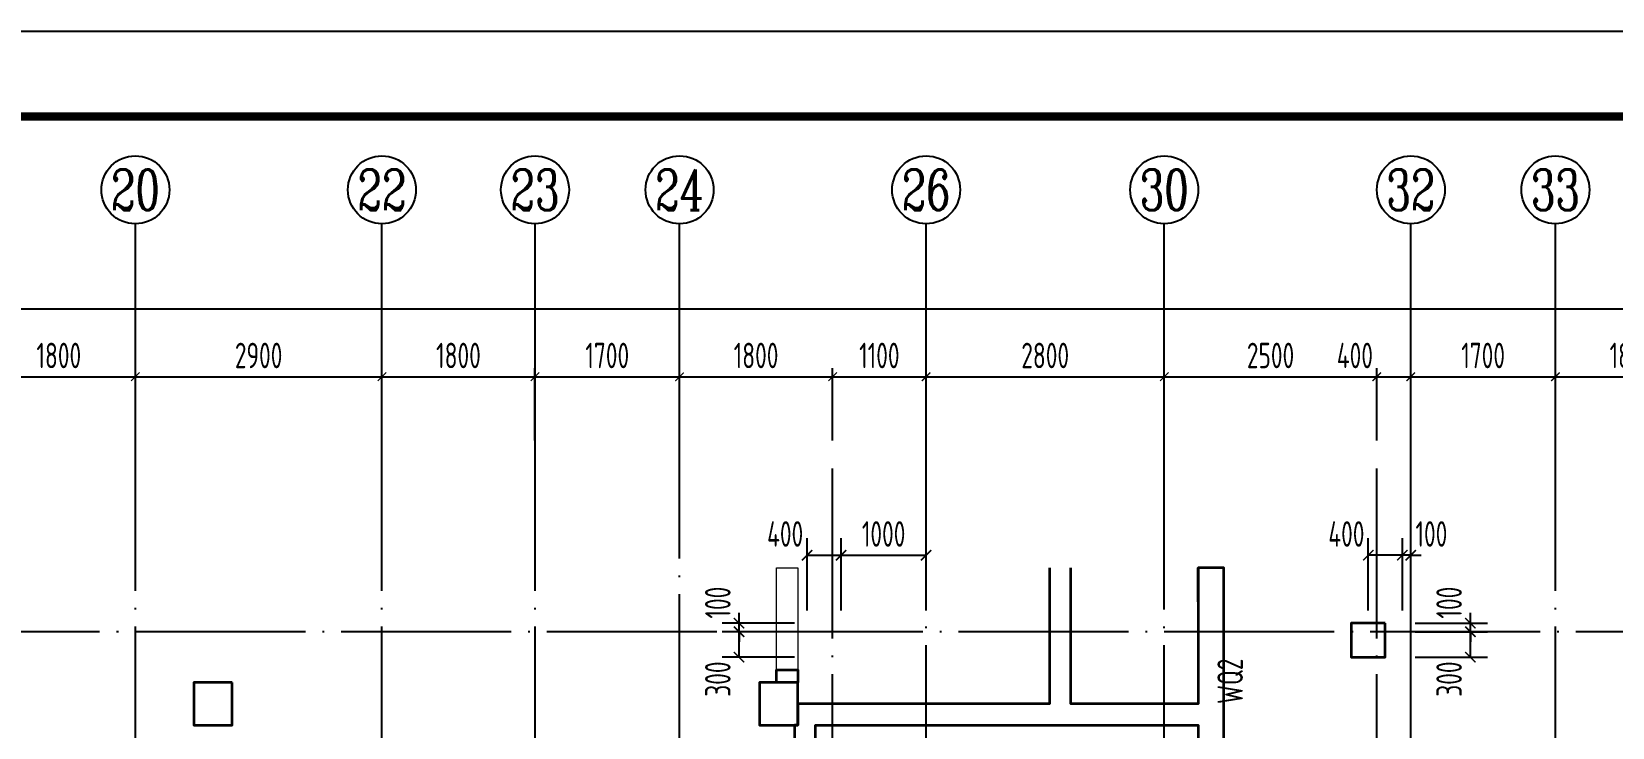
# Model space of a CAD drawing. Extents: x -655480 to 203344, y -294099 to 287156.
# Drawn here: x -283572 to -264982, y 217994 to 226182 of the extents above; entities that cross this region are included whole.
import ezdxf
from ezdxf.enums import TextEntityAlignment as Align

# ---------------------------------------------------------------- set-up
doc = ezdxf.new("R2010")
doc.units = 0
doc.header["$LTSCALE"] = 1000
doc.linetypes.add('DOTE', pattern=[2.42, 2, -0.2, 0.02, -0.2])
doc.layers.get('0').update_dxf_attribs({"linetype": 'CONTINUOUS'})
doc.layers.get('DEFPOINTS').update_dxf_attribs({"linetype": 'CONTINUOUS'})
for name, color, linetype in [('-TK', 7, 'CONTINUOUS'), ('A-AXIS', 1, 'CONTINUOUS'), ('A-DOTE', 10, 'DOTE'), ('AXIS_NUM', 7, 'CONTINUOUS'), ('COLU_DE_TEXT', 7, 'CONTINUOUS'), ('S-Q墙实线', 6, 'CONTINUOUS'), ('S-Q墙标注', 3, 'CONTINUOUS'), ('S-Y一般标注', 3, 'CONTINUOUS')]:
    doc.layers.add(name, color=color, linetype=linetype)
doc.layers.add('WINDOW', color=144, linetype='CONTINUOUS', lineweight=15)
doc.layers.add('底图$0$砼柱', color=2, linetype='CONTINUOUS', lineweight=35)
doc.styles.add('TSSD_Axis', font='complex.shx', dxfattribs={"width": 0.7, "bigfont": 'hztxt.shx'})
doc.styles.add('TSSD_DIMENSION', font='Tssdeng.shx', dxfattribs={"width": 0.7, "bigfont": 'tssdchn.shx'})
doc.styles.add('TSSD_REIN', font='tssdeng.shx', dxfattribs={"width": 0.7, "height": 300, "bigfont": 'tssdchn.shx'})
doc.styles.add('结构文字', font='zstxt.shx', dxfattribs={"width": 0.7, "bigfont": 'zshz.shx'})
doc.dimstyles.new('STRUCK', dxfattribs={"dimtxt": 400, "dimasz": 121, "dimexe": 200, "dimexo": 150, "dimgap": 115, "dimtad": 1, "dimdec": 0, "dimdsep": 46, "dimtxsty": '结构文字', "dimblk": 'ARCHTICK', "dimcen": 400, "dimclrd": 3, "dimclre": 3, "dimclrt": 7, "dimadec": 0, "dimazin": 0, "dimtfac": 1, "dimtdec": 0, "dimtix": 1, "dimtmove": 2, "dimatfit": 3, "dimldrblk": '_DIMX', "dimfxl": 1, "dimtolj": 1, "dimtzin": 0, "dimarcsym": 0})
doc.dimstyles.new('TSSD_100_100', dxfattribs={"dimtxt": 300, "dimasz": 100, "dimexe": 100, "dimexo": 250, "dimgap": 100, "dimtad": 1, "dimdec": 0, "dimzin": 0, "dimdsep": 46, "dimtxsty": 'TSSD_DIMENSION', "dimblk": 'ARCHTICK', "dimcen": 0, "dimdle": 100, "dimclrt": 7, "dimadec": 0, "dimazin": 0, "dimtfac": 1, "dimtdec": 0, "dimtix": 1, "dimtmove": 2, "dimatfit": 3, "dimldrblk": 'ARCHTICK', "dimfxl": 1, "dimtolj": 1, "dimtzin": 0, "dimarcsym": 0})

# ---------------------------------------------------------------- blocks, each defined once
blk = doc.blocks.new('_ArchTick')
at = {"color": 0, "linetype": 'ByBlock', "const_width": 0.15}
blk.add_lwpolyline([(-0.5, -0.5), (0.5, 0.5)], dxfattribs=at)
blk = doc.blocks.new('*D555')
at = {"layer": 'DEFPOINTS', "color": 0, "transparency": 16777216}
for p in [(-267452, 219220), (-266652, 219220), (-267452, 219120)]:
    blk.add_point(p, dxfattribs=at)
at = {"layer": 'S-Q墙标注', "color": 3, "lineweight": -2, "transparency": 16777216}
for p, q in [((-267302, 219220), (-266452, 219220)), ((-266652, 219220), (-266652, 219341)), ((-266652, 219120), (-266652, 219220)), ((-267302, 219120), (-266452, 219120)), ((-266652, 219120), (-266652, 218999))]:
    blk.add_line(p, q, dxfattribs=at)
at = {"layer": 'S-Q墙标注', "color": 3, "lineweight": -2, "transparency": 16777216, "xscale": 121, "yscale": 121, "zscale": 121}
for p, rotation in [((-266652, 219220), 270), ((-266652, 219120), 90)]:
    blk.add_blockref('_ArchTick', p, dxfattribs=dict(at, rotation=rotation))
at = {"layer": 'S-Q墙标注', "color": 7, "transparency": 16777216, "insert": (-266902, 219462), "char_height": 300, "attachment_point": 5, "rotation": 90, "style": 'TSSD_REIN'}
blk.add_mtext('\\A1;100', dxfattribs=at)
blk = doc.blocks.new('_DIMX')
blk.add_line((-150, 0), (150, 0))
at = {"const_width": 50}
blk.add_lwpolyline([(-70, -70), (70, 70)], dxfattribs=at)
blk = doc.blocks.new('*D556')
at = {"layer": 'DEFPOINTS', "color": 0, "transparency": 16777216}
for p in [(-267452, 219120), (-266652, 219120), (-267452, 218820)]:
    blk.add_point(p, dxfattribs=at)
at = {"layer": 'S-Q墙标注', "color": 3, "lineweight": -2, "transparency": 16777216}
for p, q in [((-267302, 219120), (-266452, 219120)), ((-266652, 218820), (-266652, 219120)), ((-267302, 218820), (-266452, 218820))]:
    blk.add_line(p, q, dxfattribs=at)
at = {"layer": 'S-Q墙标注', "color": 3, "lineweight": -2, "transparency": 16777216, "xscale": 121, "yscale": 121, "zscale": 121}
for p, rotation in [((-266652, 219120), 90), ((-266652, 218820), 270)]:
    blk.add_blockref('_ArchTick', p, dxfattribs=dict(at, rotation=rotation))
at = {"layer": 'S-Q墙标注', "color": 7, "transparency": 16777216, "insert": (-266902, 218562), "char_height": 300, "attachment_point": 5, "rotation": 90, "style": 'TSSD_REIN'}
blk.add_mtext('\\A1;300', dxfattribs=at)
blk = doc.blocks.new('*D560')
at = {"layer": 'DEFPOINTS', "color": 0, "transparency": 16777216}
for p in [(-267852, 220020), (-267852, 219220), (-267452, 219220)]:
    blk.add_point(p, dxfattribs=at)
at = {"layer": 'S-Q墙标注', "color": 3, "lineweight": -2, "transparency": 16777216}
for p, q in [((-267852, 219370), (-267852, 220220)), ((-267452, 219370), (-267452, 220220)), ((-267452, 220020), (-267852, 220020))]:
    blk.add_line(p, q, dxfattribs=at)
at = {"layer": 'S-Q墙标注', "color": 3, "lineweight": -2, "transparency": 16777216, "xscale": 121, "yscale": 121, "zscale": 121, "rotation": 180}
blk.add_blockref('_ArchTick', (-267852, 220020), dxfattribs=at)
at = {"layer": 'S-Q墙标注', "color": 3, "lineweight": -2, "transparency": 16777216, "xscale": 121, "yscale": 121, "zscale": 121}
blk.add_blockref('_ArchTick', (-267452, 220020), dxfattribs=at)
at = {"layer": 'S-Q墙标注', "color": 7, "transparency": 16777216, "insert": (-268110, 220270), "char_height": 300, "attachment_point": 5, "style": 'TSSD_REIN'}
blk.add_mtext('\\A1;400', dxfattribs=at)
blk = doc.blocks.new('*D561')
at = {"layer": 'DEFPOINTS', "color": 0, "transparency": 16777216}
for p in [(-267452, 220020), (-267452, 219220), (-267352, 219220)]:
    blk.add_point(p, dxfattribs=at)
at = {"layer": 'S-Q墙标注', "color": 3, "lineweight": -2, "transparency": 16777216}
for p, q in [((-267452, 219370), (-267452, 220220)), ((-267352, 219370), (-267352, 220220)), ((-267452, 220020), (-267573, 220020)), ((-267352, 220020), (-267452, 220020)), ((-267352, 220020), (-267231, 220020))]:
    blk.add_line(p, q, dxfattribs=at)
at = {"layer": 'S-Q墙标注', "color": 3, "lineweight": -2, "transparency": 16777216, "xscale": 121, "yscale": 121, "zscale": 121}
blk.add_blockref('_ArchTick', (-267452, 220020), dxfattribs=at)
at = {"layer": 'S-Q墙标注', "color": 3, "lineweight": -2, "transparency": 16777216, "xscale": 121, "yscale": 121, "zscale": 121, "rotation": 180}
blk.add_blockref('_ArchTick', (-267352, 220020), dxfattribs=at)
at = {"layer": 'S-Q墙标注', "color": 7, "transparency": 16777216, "insert": (-267110, 220270), "char_height": 300, "attachment_point": 5, "style": 'TSSD_REIN'}
blk.add_mtext('\\A1;100', dxfattribs=at)
blk = doc.blocks.new('*D563')
at = {"layer": 'DEFPOINTS', "color": 0, "transparency": 16777216}
for p in [(-275252, 219220), (-274452, 219220), (-274452, 219120)]:
    blk.add_point(p, dxfattribs=at)
at = {"layer": 'S-Q墙标注', "color": 3, "lineweight": -2, "transparency": 16777216}
for p, q in [((-274602, 219220), (-275452, 219220)), ((-275252, 219220), (-275252, 219341)), ((-275252, 219120), (-275252, 219220)), ((-274602, 219120), (-275452, 219120)), ((-275252, 219120), (-275252, 218999))]:
    blk.add_line(p, q, dxfattribs=at)
at = {"layer": 'S-Q墙标注', "color": 3, "lineweight": -2, "transparency": 16777216, "xscale": 121, "yscale": 121, "zscale": 121}
for p, rotation in [((-275252, 219220), 270), ((-275252, 219120), 90)]:
    blk.add_blockref('_ArchTick', p, dxfattribs=dict(at, rotation=rotation))
at = {"layer": 'S-Q墙标注', "color": 7, "transparency": 16777216, "insert": (-275502, 219462), "char_height": 300, "attachment_point": 5, "rotation": 90, "style": 'TSSD_REIN'}
blk.add_mtext('\\A1;100', dxfattribs=at)
blk = doc.blocks.new('*D564')
at = {"layer": 'DEFPOINTS', "color": 0, "transparency": 16777216}
for p in [(-275252, 219120), (-274452, 219120), (-274452, 218820)]:
    blk.add_point(p, dxfattribs=at)
at = {"layer": 'S-Q墙标注', "color": 3, "lineweight": -2, "transparency": 16777216}
for p, q in [((-274602, 219120), (-275452, 219120)), ((-275252, 218820), (-275252, 219120)), ((-274602, 218820), (-275452, 218820))]:
    blk.add_line(p, q, dxfattribs=at)
at = {"layer": 'S-Q墙标注', "color": 3, "lineweight": -2, "transparency": 16777216, "xscale": 121, "yscale": 121, "zscale": 121}
for p, rotation in [((-275252, 219120), 90), ((-275252, 218820), 270)]:
    blk.add_blockref('_ArchTick', p, dxfattribs=dict(at, rotation=rotation))
at = {"layer": 'S-Q墙标注', "color": 7, "transparency": 16777216, "insert": (-275502, 218562), "char_height": 300, "attachment_point": 5, "rotation": 90, "style": 'TSSD_REIN'}
blk.add_mtext('\\A1;300', dxfattribs=at)
blk = doc.blocks.new('*D567')
at = {"layer": 'DEFPOINTS', "color": 0, "transparency": 16777216}
for p in [(-274052, 220020), (-274452, 219220), (-274052, 219220)]:
    blk.add_point(p, dxfattribs=at)
at = {"layer": 'S-Q墙标注', "color": 3, "lineweight": -2, "transparency": 16777216}
for p, q in [((-274452, 219370), (-274452, 220220)), ((-274052, 219370), (-274052, 220220)), ((-274452, 220020), (-274052, 220020))]:
    blk.add_line(p, q, dxfattribs=at)
at = {"layer": 'S-Q墙标注', "color": 3, "lineweight": -2, "transparency": 16777216, "xscale": 121, "yscale": 121, "zscale": 121, "rotation": 180}
blk.add_blockref('_ArchTick', (-274452, 220020), dxfattribs=at)
at = {"layer": 'S-Q墙标注', "color": 3, "lineweight": -2, "transparency": 16777216, "xscale": 121, "yscale": 121, "zscale": 121}
blk.add_blockref('_ArchTick', (-274052, 220020), dxfattribs=at)
at = {"layer": 'S-Q墙标注', "color": 7, "transparency": 16777216, "insert": (-274710, 220270), "char_height": 300, "attachment_point": 5, "style": 'TSSD_REIN'}
blk.add_mtext('\\A1;400', dxfattribs=at)
blk = doc.blocks.new('*D569')
at = {"layer": 'DEFPOINTS', "color": 0, "transparency": 16777216}
for p in [(-273052, 220020), (-274052, 219220), (-273052, 219220)]:
    blk.add_point(p, dxfattribs=at)
at = {"layer": 'S-Q墙标注', "color": 3, "lineweight": -2, "transparency": 16777216}
for p, q in [((-274052, 219370), (-274052, 220220)), ((-273052, 219370), (-273052, 220220)), ((-274052, 220020), (-273052, 220020))]:
    blk.add_line(p, q, dxfattribs=at)
at = {"layer": 'S-Q墙标注', "color": 3, "lineweight": -2, "transparency": 16777216, "xscale": 121, "yscale": 121, "zscale": 121, "rotation": 180}
blk.add_blockref('_ArchTick', (-274052, 220020), dxfattribs=at)
at = {"layer": 'S-Q墙标注', "color": 3, "lineweight": -2, "transparency": 16777216, "xscale": 121, "yscale": 121, "zscale": 121}
blk.add_blockref('_ArchTick', (-273052, 220020), dxfattribs=at)
at = {"layer": 'S-Q墙标注', "color": 7, "transparency": 16777216, "insert": (-273552, 220270), "char_height": 300, "attachment_point": 5, "style": 'TSSD_REIN'}
blk.add_mtext('\\A1;1000', dxfattribs=at)
blk = doc.blocks.new('A1')
blk.add_lwpolyline([(0, 59400), (0, 0), (84100, 0), (84100, 59400)], close=True)
at = {"const_width": 100}
blk.add_lwpolyline([(2500, 58400), (2500, 1000), (83100, 1000), (83100, 58400)], close=True, dxfattribs=at)
blk = doc.blocks.new('ts_axno')
at = {"color": 0, "linetype": 'ByBlock', "lineweight": -2}
blk.add_circle((0, 0), 0.5, dxfattribs=at)
at = {"color": 0, "linetype": 'ByBlock', "lineweight": -2, "style": 'TSSD_Axis', "width": 0.7}
blk.add_attdef('A', text='', height=0.6, dxfattribs=at).set_placement((0, 0), align=Align.MIDDLE_CENTER)
blk = doc.blocks.new('*D854')
at = {"layer": 'DEFPOINTS', "color": 0, "transparency": 16777216}
for p in [(-277558, 220643), (-279358, 219643), (-277558, 219643)]:
    blk.add_point(p, dxfattribs=at)
at = {"layer": 'S-Y一般标注', "color": 0, "lineweight": -2, "transparency": 16777216}
for p, q in [((-279358, 219893), (-279358, 220743)), ((-277558, 219893), (-277558, 220743)), ((-279458, 220643), (-277458, 220643))]:
    blk.add_line(p, q, dxfattribs=at)
at = {"layer": 'S-Y一般标注', "color": 0, "lineweight": -2, "transparency": 16777216, "xscale": 100, "yscale": 100, "zscale": 100, "rotation": 180}
blk.add_blockref('_ArchTick', (-279358, 220643), dxfattribs=at)
at = {"layer": 'S-Y一般标注', "color": 0, "lineweight": -2, "transparency": 16777216, "xscale": 100, "yscale": 100, "zscale": 100}
blk.add_blockref('_ArchTick', (-277558, 220643), dxfattribs=at)
at = {"layer": 'S-Y一般标注', "color": 7, "transparency": 16777216, "insert": (-278458, 220893), "char_height": 300, "attachment_point": 5, "style": 'TSSD_DIMENSION'}
blk.add_mtext('\\A1;1800', dxfattribs=at)
blk = doc.blocks.new('*D855')
at = {"layer": 'DEFPOINTS', "color": 0, "transparency": 16777216}
for p in [(-274658, 220643), (-277558, 219643), (-274658, 219643)]:
    blk.add_point(p, dxfattribs=at)
at = {"layer": 'S-Y一般标注', "color": 0, "lineweight": -2, "transparency": 16777216}
for p, q in [((-277558, 219893), (-277558, 220743)), ((-274658, 219893), (-274658, 220743)), ((-277658, 220643), (-274558, 220643))]:
    blk.add_line(p, q, dxfattribs=at)
at = {"layer": 'S-Y一般标注', "color": 0, "lineweight": -2, "transparency": 16777216, "xscale": 100, "yscale": 100, "zscale": 100, "rotation": 180}
blk.add_blockref('_ArchTick', (-277558, 220643), dxfattribs=at)
at = {"layer": 'S-Y一般标注', "color": 0, "lineweight": -2, "transparency": 16777216, "xscale": 100, "yscale": 100, "zscale": 100}
blk.add_blockref('_ArchTick', (-274658, 220643), dxfattribs=at)
at = {"layer": 'S-Y一般标注', "color": 7, "transparency": 16777216, "insert": (-276108, 220893), "char_height": 300, "attachment_point": 5, "style": 'TSSD_DIMENSION'}
blk.add_mtext('\\A1;2900', dxfattribs=at)
blk = doc.blocks.new('*D856')
at = {"layer": 'DEFPOINTS', "color": 0, "transparency": 16777216}
for p in [(-272858, 220643), (-274658, 219643), (-272858, 219643)]:
    blk.add_point(p, dxfattribs=at)
at = {"layer": 'S-Y一般标注', "color": 0, "lineweight": -2, "transparency": 16777216}
for p, q in [((-274658, 219893), (-274658, 220743)), ((-272858, 219893), (-272858, 220743)), ((-274758, 220643), (-272758, 220643))]:
    blk.add_line(p, q, dxfattribs=at)
at = {"layer": 'S-Y一般标注', "color": 0, "lineweight": -2, "transparency": 16777216, "xscale": 100, "yscale": 100, "zscale": 100, "rotation": 180}
blk.add_blockref('_ArchTick', (-274658, 220643), dxfattribs=at)
at = {"layer": 'S-Y一般标注', "color": 0, "lineweight": -2, "transparency": 16777216, "xscale": 100, "yscale": 100, "zscale": 100}
blk.add_blockref('_ArchTick', (-272858, 220643), dxfattribs=at)
at = {"layer": 'S-Y一般标注', "color": 7, "transparency": 16777216, "insert": (-273758, 220893), "char_height": 300, "attachment_point": 5, "style": 'TSSD_DIMENSION'}
blk.add_mtext('\\A1;1800', dxfattribs=at)
blk = doc.blocks.new('*D857')
at = {"layer": 'DEFPOINTS', "color": 0, "transparency": 16777216}
for p in [(-271158, 220643), (-272858, 219643), (-271158, 219643)]:
    blk.add_point(p, dxfattribs=at)
at = {"layer": 'S-Y一般标注', "color": 0, "lineweight": -2, "transparency": 16777216}
for p, q in [((-272858, 219893), (-272858, 220743)), ((-271158, 219893), (-271158, 220743)), ((-272958, 220643), (-271058, 220643))]:
    blk.add_line(p, q, dxfattribs=at)
at = {"layer": 'S-Y一般标注', "color": 0, "lineweight": -2, "transparency": 16777216, "xscale": 100, "yscale": 100, "zscale": 100, "rotation": 180}
blk.add_blockref('_ArchTick', (-272858, 220643), dxfattribs=at)
at = {"layer": 'S-Y一般标注', "color": 0, "lineweight": -2, "transparency": 16777216, "xscale": 100, "yscale": 100, "zscale": 100}
blk.add_blockref('_ArchTick', (-271158, 220643), dxfattribs=at)
at = {"layer": 'S-Y一般标注', "color": 7, "transparency": 16777216, "insert": (-272008, 220893), "char_height": 300, "attachment_point": 5, "style": 'TSSD_DIMENSION'}
blk.add_mtext('\\A1;1700', dxfattribs=at)
blk = doc.blocks.new('*D858')
at = {"layer": 'DEFPOINTS', "color": 0, "transparency": 16777216}
for p in [(-268258, 220643), (-269358, 219643), (-268258, 219643)]:
    blk.add_point(p, dxfattribs=at)
at = {"layer": 'S-Y一般标注', "color": 0, "lineweight": -2, "transparency": 16777216}
for p, q in [((-269358, 219893), (-269358, 220743)), ((-268258, 219893), (-268258, 220743)), ((-269458, 220643), (-268158, 220643))]:
    blk.add_line(p, q, dxfattribs=at)
at = {"layer": 'S-Y一般标注', "color": 0, "lineweight": -2, "transparency": 16777216, "xscale": 100, "yscale": 100, "zscale": 100, "rotation": 180}
blk.add_blockref('_ArchTick', (-269358, 220643), dxfattribs=at)
at = {"layer": 'S-Y一般标注', "color": 0, "lineweight": -2, "transparency": 16777216, "xscale": 100, "yscale": 100, "zscale": 100}
blk.add_blockref('_ArchTick', (-268258, 220643), dxfattribs=at)
at = {"layer": 'S-Y一般标注', "color": 7, "transparency": 16777216, "insert": (-268808, 220893), "char_height": 300, "attachment_point": 5, "style": 'TSSD_DIMENSION'}
blk.add_mtext('\\A1;1100', dxfattribs=at)
blk = doc.blocks.new('*D859')
at = {"layer": 'DEFPOINTS', "color": 0, "transparency": 16777216}
for p in [(-265458, 220643), (-268258, 219643), (-265458, 219643)]:
    blk.add_point(p, dxfattribs=at)
at = {"layer": 'S-Y一般标注', "color": 0, "lineweight": -2, "transparency": 16777216}
for p, q in [((-268258, 219893), (-268258, 220743)), ((-265458, 219893), (-265458, 220743)), ((-268358, 220643), (-265358, 220643))]:
    blk.add_line(p, q, dxfattribs=at)
at = {"layer": 'S-Y一般标注', "color": 0, "lineweight": -2, "transparency": 16777216, "xscale": 100, "yscale": 100, "zscale": 100, "rotation": 180}
blk.add_blockref('_ArchTick', (-268258, 220643), dxfattribs=at)
at = {"layer": 'S-Y一般标注', "color": 0, "lineweight": -2, "transparency": 16777216, "xscale": 100, "yscale": 100, "zscale": 100}
blk.add_blockref('_ArchTick', (-265458, 220643), dxfattribs=at)
at = {"layer": 'S-Y一般标注', "color": 7, "transparency": 16777216, "insert": (-266858, 220893), "char_height": 300, "attachment_point": 5, "style": 'TSSD_DIMENSION'}
blk.add_mtext('\\A1;2800', dxfattribs=at)
blk = doc.blocks.new('*D860')
at = {"layer": 'DEFPOINTS', "color": 0, "transparency": 16777216}
for p in [(-262558, 220643), (-262958, 219643), (-262558, 219643)]:
    blk.add_point(p, dxfattribs=at)
at = {"layer": 'S-Y一般标注', "color": 0, "lineweight": -2, "transparency": 16777216}
for p, q in [((-262958, 219893), (-262958, 220743)), ((-262558, 219893), (-262558, 220743)), ((-263058, 220643), (-262458, 220643))]:
    blk.add_line(p, q, dxfattribs=at)
at = {"layer": 'S-Y一般标注', "color": 0, "lineweight": -2, "transparency": 16777216, "xscale": 100, "yscale": 100, "zscale": 100, "rotation": 180}
blk.add_blockref('_ArchTick', (-262958, 220643), dxfattribs=at)
at = {"layer": 'S-Y一般标注', "color": 0, "lineweight": -2, "transparency": 16777216, "xscale": 100, "yscale": 100, "zscale": 100}
blk.add_blockref('_ArchTick', (-262558, 220643), dxfattribs=at)
at = {"layer": 'S-Y一般标注', "color": 7, "transparency": 16777216, "insert": (-263216, 220893), "char_height": 300, "attachment_point": 5, "style": 'TSSD_DIMENSION'}
blk.add_mtext('\\A1;400', dxfattribs=at)
blk = doc.blocks.new('*D861')
at = {"layer": 'DEFPOINTS', "color": 0, "transparency": 16777216}
for p in [(-260858, 220643), (-262558, 219643), (-260858, 219643)]:
    blk.add_point(p, dxfattribs=at)
at = {"layer": 'S-Y一般标注', "color": 0, "lineweight": -2, "transparency": 16777216}
for p, q in [((-262558, 219893), (-262558, 220743)), ((-260858, 219893), (-260858, 220743)), ((-262658, 220643), (-260758, 220643))]:
    blk.add_line(p, q, dxfattribs=at)
at = {"layer": 'S-Y一般标注', "color": 0, "lineweight": -2, "transparency": 16777216, "xscale": 100, "yscale": 100, "zscale": 100, "rotation": 180}
blk.add_blockref('_ArchTick', (-262558, 220643), dxfattribs=at)
at = {"layer": 'S-Y一般标注', "color": 0, "lineweight": -2, "transparency": 16777216, "xscale": 100, "yscale": 100, "zscale": 100}
blk.add_blockref('_ArchTick', (-260858, 220643), dxfattribs=at)
at = {"layer": 'S-Y一般标注', "color": 7, "transparency": 16777216, "insert": (-261708, 220893), "char_height": 300, "attachment_point": 5, "style": 'TSSD_DIMENSION'}
blk.add_mtext('\\A1;1700', dxfattribs=at)
blk = doc.blocks.new('*D862')
at = {"layer": 'DEFPOINTS', "color": 0, "transparency": 16777216}
for p in [(-259058, 220643), (-260858, 219643), (-259058, 219643)]:
    blk.add_point(p, dxfattribs=at)
at = {"layer": 'S-Y一般标注', "color": 0, "lineweight": -2, "transparency": 16777216}
for p, q in [((-260858, 219893), (-260858, 220743)), ((-259058, 219893), (-259058, 220743)), ((-260958, 220643), (-258958, 220643))]:
    blk.add_line(p, q, dxfattribs=at)
at = {"layer": 'S-Y一般标注', "color": 0, "lineweight": -2, "transparency": 16777216, "xscale": 100, "yscale": 100, "zscale": 100, "rotation": 180}
blk.add_blockref('_ArchTick', (-260858, 220643), dxfattribs=at)
at = {"layer": 'S-Y一般标注', "color": 0, "lineweight": -2, "transparency": 16777216, "xscale": 100, "yscale": 100, "zscale": 100}
blk.add_blockref('_ArchTick', (-259058, 220643), dxfattribs=at)
at = {"layer": 'S-Y一般标注', "color": 7, "transparency": 16777216, "insert": (-259958, 220893), "char_height": 300, "attachment_point": 5, "style": 'TSSD_DIMENSION'}
blk.add_mtext('\\A1;1800', dxfattribs=at)
blk = doc.blocks.new('*D865')
at = {"layer": 'DEFPOINTS', "color": 0, "transparency": 16777216}
for p in [(-254358, 221443), (-304358, 219643), (-254358, 219643)]:
    blk.add_point(p, dxfattribs=at)
at = {"layer": 'S-Y一般标注', "color": 0, "lineweight": -2, "transparency": 16777216}
for p, q in [((-304458, 221443), (-254258, 221443)), ((-304358, 219893), (-304358, 221543)), ((-254358, 219893), (-254358, 221543))]:
    blk.add_line(p, q, dxfattribs=at)
at = {"layer": 'S-Y一般标注', "color": 0, "lineweight": -2, "transparency": 16777216, "xscale": 100, "yscale": 100, "zscale": 100, "rotation": 180}
blk.add_blockref('_ArchTick', (-304358, 221443), dxfattribs=at)
at = {"layer": 'S-Y一般标注', "color": 0, "lineweight": -2, "transparency": 16777216, "xscale": 100, "yscale": 100, "zscale": 100}
blk.add_blockref('_ArchTick', (-254358, 221443), dxfattribs=at)
at = {"layer": 'S-Y一般标注', "color": 7, "transparency": 16777216, "insert": (-279358, 221693), "char_height": 300, "attachment_point": 5, "style": 'TSSD_DIMENSION'}
blk.add_mtext('\\A1;50000', dxfattribs=at)
blk = doc.blocks.new('*D806')
at = {"layer": 'DEFPOINTS', "color": 0, "transparency": 16777216}
for p in [(-269358, 220643), (-271158, 219643), (-269358, 219643)]:
    blk.add_point(p, dxfattribs=at)
at = {"layer": 'S-Y一般标注', "color": 0, "lineweight": -2, "transparency": 16777216}
for p, q in [((-271158, 219893), (-271158, 220743)), ((-269358, 219893), (-269358, 220743)), ((-271258, 220643), (-269258, 220643))]:
    blk.add_line(p, q, dxfattribs=at)
at = {"layer": 'S-Y一般标注', "color": 0, "lineweight": -2, "transparency": 16777216, "xscale": 100, "yscale": 100, "zscale": 100, "rotation": 180}
blk.add_blockref('_ArchTick', (-271158, 220643), dxfattribs=at)
at = {"layer": 'S-Y一般标注', "color": 0, "lineweight": -2, "transparency": 16777216, "xscale": 100, "yscale": 100, "zscale": 100}
blk.add_blockref('_ArchTick', (-269358, 220643), dxfattribs=at)
at = {"layer": 'S-Y一般标注', "color": 7, "transparency": 16777216, "insert": (-270258, 220893), "char_height": 300, "attachment_point": 5, "style": 'TSSD_DIMENSION'}
blk.add_mtext('\\A1;1800', dxfattribs=at)
blk = doc.blocks.new('*D807')
at = {"layer": 'DEFPOINTS', "color": 0, "transparency": 16777216}
for p in [(-262958, 220643), (-265458, 219643), (-262958, 219643)]:
    blk.add_point(p, dxfattribs=at)
at = {"layer": 'S-Y一般标注', "color": 0, "lineweight": -2, "transparency": 16777216}
for p, q in [((-265458, 219893), (-265458, 220743)), ((-262958, 219893), (-262958, 220743)), ((-265558, 220643), (-262858, 220643))]:
    blk.add_line(p, q, dxfattribs=at)
at = {"layer": 'S-Y一般标注', "color": 0, "lineweight": -2, "transparency": 16777216, "xscale": 100, "yscale": 100, "zscale": 100, "rotation": 180}
blk.add_blockref('_ArchTick', (-265458, 220643), dxfattribs=at)
at = {"layer": 'S-Y一般标注', "color": 0, "lineweight": -2, "transparency": 16777216, "xscale": 100, "yscale": 100, "zscale": 100}
blk.add_blockref('_ArchTick', (-262958, 220643), dxfattribs=at)
at = {"layer": 'S-Y一般标注', "color": 7, "transparency": 16777216, "insert": (-264208, 220893), "char_height": 300, "attachment_point": 5, "style": 'TSSD_DIMENSION'}
blk.add_mtext('\\A1;2500', dxfattribs=at)
blk = doc.blocks.new('20210827.04200827')
at = {"layer": 'A-AXIS'}
for p, q in [((33400, 23100), (33400, 25900)), ((36300, 23100), (36300, 25900)), ((38100, 23100), (38100, 25900)), ((39800, 23100), (39800, 25900)), ((42700, 23100), (42700, 25900)), ((45500, 23100), (45500, 25900)), ((48400, 23100), (48400, 25900)), ((50100, 23100), (50100, 25900))]:
    blk.add_line(p, q, dxfattribs=at)
at = {"layer": 'A-DOTE'}
for p, q in [((33400, 11900), (33400, 23100)), ((36300, 11900), (36300, 23100)), ((38100, 11900), (38100, 23100)), ((39800, 14700), (39800, 23100)), ((41600, 18600), (41600, 23100)), ((42700, 14100.3), (42700, 23100)), ((45500, 14100.3), (45500, 23100)), ((48000, 18600), (48000, 23100)), ((48400, 14700), (48400, 23100)), ((50100, 11900), (50100, 23100)), ((59600, 21100), (3600, 21100))]:
    blk.add_line(p, q, dxfattribs=at)
at = {"layer": 'A-AXIS'}
ref = blk.add_blockref('ts_axno', (33400, 26300), dxfattribs=dict(at, xscale=800, yscale=800, zscale=800))
ref.add_attrib('13', '20', dxfattribs={"layer": 'AXIS_NUM', "height": 480, "style": 'TSSD_Axis', "width": 0.7}).set_placement((33400, 26300), align=Align.MIDDLE_CENTER)
ref = blk.add_blockref('ts_axno', (36300, 26300), dxfattribs=dict(at, xscale=800, yscale=800, zscale=800))
ref.add_attrib('14', '22', dxfattribs={"layer": 'AXIS_NUM', "height": 480, "style": 'TSSD_Axis', "width": 0.7}).set_placement((36300, 26300), align=Align.MIDDLE_CENTER)
ref = blk.add_blockref('ts_axno', (38100, 26300), dxfattribs=dict(at, xscale=800, yscale=800, zscale=800))
ref.add_attrib('15', '23', dxfattribs={"layer": 'AXIS_NUM', "height": 480, "style": 'TSSD_Axis', "width": 0.7}).set_placement((38100, 26300), align=Align.MIDDLE_CENTER)
ref = blk.add_blockref('ts_axno', (39800, 26300), dxfattribs=dict(at, xscale=800, yscale=800, zscale=800))
ref.add_attrib('16', '24', dxfattribs={"layer": 'AXIS_NUM', "height": 480, "style": 'TSSD_Axis', "width": 0.7}).set_placement((39800, 26300), align=Align.MIDDLE_CENTER)
ref = blk.add_blockref('ts_axno', (42700, 26300), dxfattribs=dict(at, xscale=800, yscale=800, zscale=800))
ref.add_attrib('17', '26', dxfattribs={"layer": 'AXIS_NUM', "height": 480, "style": 'TSSD_Axis', "width": 0.7}).set_placement((42700, 26300), align=Align.MIDDLE_CENTER)
ref = blk.add_blockref('ts_axno', (45500, 26300), dxfattribs=dict(at, xscale=800, yscale=800, zscale=800))
ref.add_attrib('18', '30', dxfattribs={"layer": 'AXIS_NUM', "height": 480, "style": 'TSSD_Axis', "width": 0.7}).set_placement((45500, 26300), align=Align.MIDDLE_CENTER)
ref = blk.add_blockref('ts_axno', (48400, 26300), dxfattribs=dict(at, xscale=800, yscale=800, zscale=800))
ref.add_attrib('19', '32', dxfattribs={"layer": 'AXIS_NUM', "height": 480, "style": 'TSSD_Axis', "width": 0.7}).set_placement((48400, 26300), align=Align.MIDDLE_CENTER)
ref = blk.add_blockref('ts_axno', (50100, 26300), dxfattribs=dict(at, xscale=800, yscale=800, zscale=800))
ref.add_attrib('20', '33', dxfattribs={"layer": 'AXIS_NUM', "height": 480, "style": 'TSSD_Axis', "width": 0.7}).set_placement((50100, 26300), align=Align.MIDDLE_CENTER)
at = {"layer": 'S-Y一般标注'}
for base, p1, p2, picture, middle in [((56600, 24900), (6600, 23100), (56600, 23100), '*D865', (31600, 25150)), ((33400, 24100), (31600, 23100), (33400, 23100), '*D854', (32500, 24350)), ((36300, 24100), (33400, 23100), (36300, 23100), '*D855', (34850, 24350)), ((38100, 24100), (36300, 23100), (38100, 23100), '*D856', (37200, 24350)), ((39800, 24100), (38100, 23100), (39800, 23100), '*D857', (38950, 24350)), ((41600, 24100), (39800, 23100), (41600, 23100), '*D806', (40700, 24350)), ((42700, 24100), (41600, 23100), (42700, 23100), '*D858', (42150, 24350)), ((45500, 24100), (42700, 23100), (45500, 23100), '*D859', (44100, 24350)), ((48000, 24100), (45500, 23100), (48000, 23100), '*D807', (46750, 24350)), ((50100, 24100), (48400, 23100), (50100, 23100), '*D861', (49250, 24350)), ((51900, 24100), (50100, 23100), (51900, 23100), '*D862', (51000, 24350))]:
    dim = blk.add_linear_dim(base=base, p1=p1, p2=p2, dimstyle='TSSD_100_100', dxfattribs=at)
    dim.commit()
    dim.dimension.update_dxf_attribs({"geometry": picture, "text_midpoint": middle, "insert": (310957.9, -196542.6)})
dim = blk.add_linear_dim(base=(48400, 24100), p1=(48000, 23100), p2=(48400, 23100), dimstyle='TSSD_100_100', dxfattribs=at)
dim.commit()
dim.dimension.update_dxf_attribs({"geometry": '*D860', "text_midpoint": (47741.9, 24350), "dimtype": 128, "insert": (310957.9, -196542.6)})

msp = doc.modelspace()

# ---------------------------------------------------------------- linework, layer by layer
at = {"layer": 'S-Q墙实线', "lineweight": 35}
for points in [[(-271601.97, 219870.2), (-271601.97, 218270.2), (-274562.35, 218270.2), (-274562.35, 218020.2), (-274601.97, 218020.2), (-274601.97, 216720.2), (-274351.97, 216720.2), (-274351.97, 218020.2), (-269851.97, 218020.2), (-269851.97, 217070.2), (-267851.97, 217070.2), (-267851.97, 216720.2), (-267601.97, 216720.2), (-267601.97, 217070.2), (-258351.97, 217070.2)], [(-257670.07, 217370.2), (-269551.97, 217370.2), (-269551.97, 219870.2), (-269851.97, 219870.2), (-269851.97, 219870.2), (-269851.97, 219870.2), (-269851.97, 219470.2), (-269851.97, 219470.2), (-269851.97, 219870.2), (-269851.97, 219870.2), (-269851.97, 218270.2), (-271351.97, 218270.2), (-271351.97, 219870.2)]]:
    msp.add_lwpolyline(points, dxfattribs=at)
msp.add_lwpolyline([(-274812.35, 218520.2), (-274812.35, 218670.2), (-274562.35, 218670.2), (-274562.35, 218520.2)], close=True, dxfattribs=at)
at = {"layer": 'WINDOW', "linetype": 'ByBlock'}
msp.add_lwpolyline([(-274812.35, 219870.2), (-274562.35, 219870.2), (-274562.35, 218670.2), (-274812.35, 218670.2)], close=True, dxfattribs=at)
at = {"layer": '底图$0$砼柱', "color": 3, "lineweight": 35}
for points in [[(-267651.97, 219220.2), (-268051.97, 219220.2), (-268051.97, 218820.2), (-267651.97, 218820.2)], [(-281212.35, 218520.2), (-281662.35, 218520.2), (-281662.35, 218020.2), (-281212.35, 218020.2)], [(-274562.35, 218520.2), (-275012.35, 218520.2), (-275012.35, 218020.2), (-274562.35, 218020.2)]]:
    msp.add_lwpolyline(points, close=True, dxfattribs=at)

# ---------------------------------------------------------------- block references
at = {"layer": '-TK'}
msp.add_blockref('A1', (-318713.94, 166782.28), dxfattribs=at)
at = {"layer": 'A-DOTE', "color": 2}
msp.add_blockref('20210827.04200827', (-315751.97, 198020.16), dxfattribs=at)

# ---------------------------------------------------------------- texts
at = {"layer": 'COLU_DE_TEXT', "style": 'TSSD_REIN', "width": 0.7}
msp.add_text('WQ2', height=300, rotation=90, dxfattribs=at).set_placement((-269236.91, 218268.8), align=Align.BOTTOM_LEFT)

# ---------------------------------------------------------------- dimensions: what is measured, and where the dimension line sits
at = {"layer": 'S-Q墙标注'}
dim = msp.add_linear_dim(base=(-274052.01, 220020.21), p1=(-274451.98, 219220.21), p2=(-274052.01, 219220.2), dimstyle='STRUCK', override={"dimtxt": 300, "dimgap": 100, "dimtxsty": 'TSSD_REIN'}, dxfattribs=at)
dim.commit()
dim.dimension.update_dxf_attribs({"geometry": '*D567', "text_midpoint": (-274710.06, 220270.21), "dimtype": 160})
dim = msp.add_linear_dim(base=(-273051.99, 220020.21), p1=(-274052.01, 219220.2), p2=(-273051.99, 219220.21), dimstyle='STRUCK', override={"dimtxt": 300, "dimgap": 100, "dimtxsty": 'TSSD_REIN'}, dxfattribs=at)
dim.commit()
dim.dimension.update_dxf_attribs({"geometry": '*D569', "text_midpoint": (-273552, 220270.21)})
for base, p1, p2, angle, picture, middle in [((-267852, 220020.21), (-267452, 219220.21), (-267852, 219220.23), 180, '*D560', (-268110.08, 220270.21)), ((-267452, 220020.21), (-267351.99, 219220.21), (-267452, 219220.21), 180, '*D561', (-267110.07, 220270.21)), ((-275251.98, 219220.21), (-274451.98, 219120.21), (-274451.98, 219220.21), 90, '*D563', (-275501.98, 219462.13)), ((-266652, 219220.21), (-267452, 219120.21), (-267452, 219220.21), 90, '*D555', (-266902, 219462.13)), ((-275251.98, 219120.21), (-274452, 218820.23), (-274451.98, 219120.21), 90, '*D564', (-275501.98, 218562.15)), ((-266652, 219120.21), (-267452, 218820.2), (-267452, 219120.21), 90, '*D556', (-266902, 218562.13))]:
    dim = msp.add_linear_dim(base=base, p1=p1, p2=p2, angle=angle, dimstyle='STRUCK', override={"dimtxt": 300, "dimgap": 100, "dimtxsty": 'TSSD_REIN'}, dxfattribs=at)
    dim.commit()
    dim.dimension.update_dxf_attribs({"geometry": picture, "text_midpoint": middle, "dimtype": 160})

doc.saveas('drawing.dxf')
